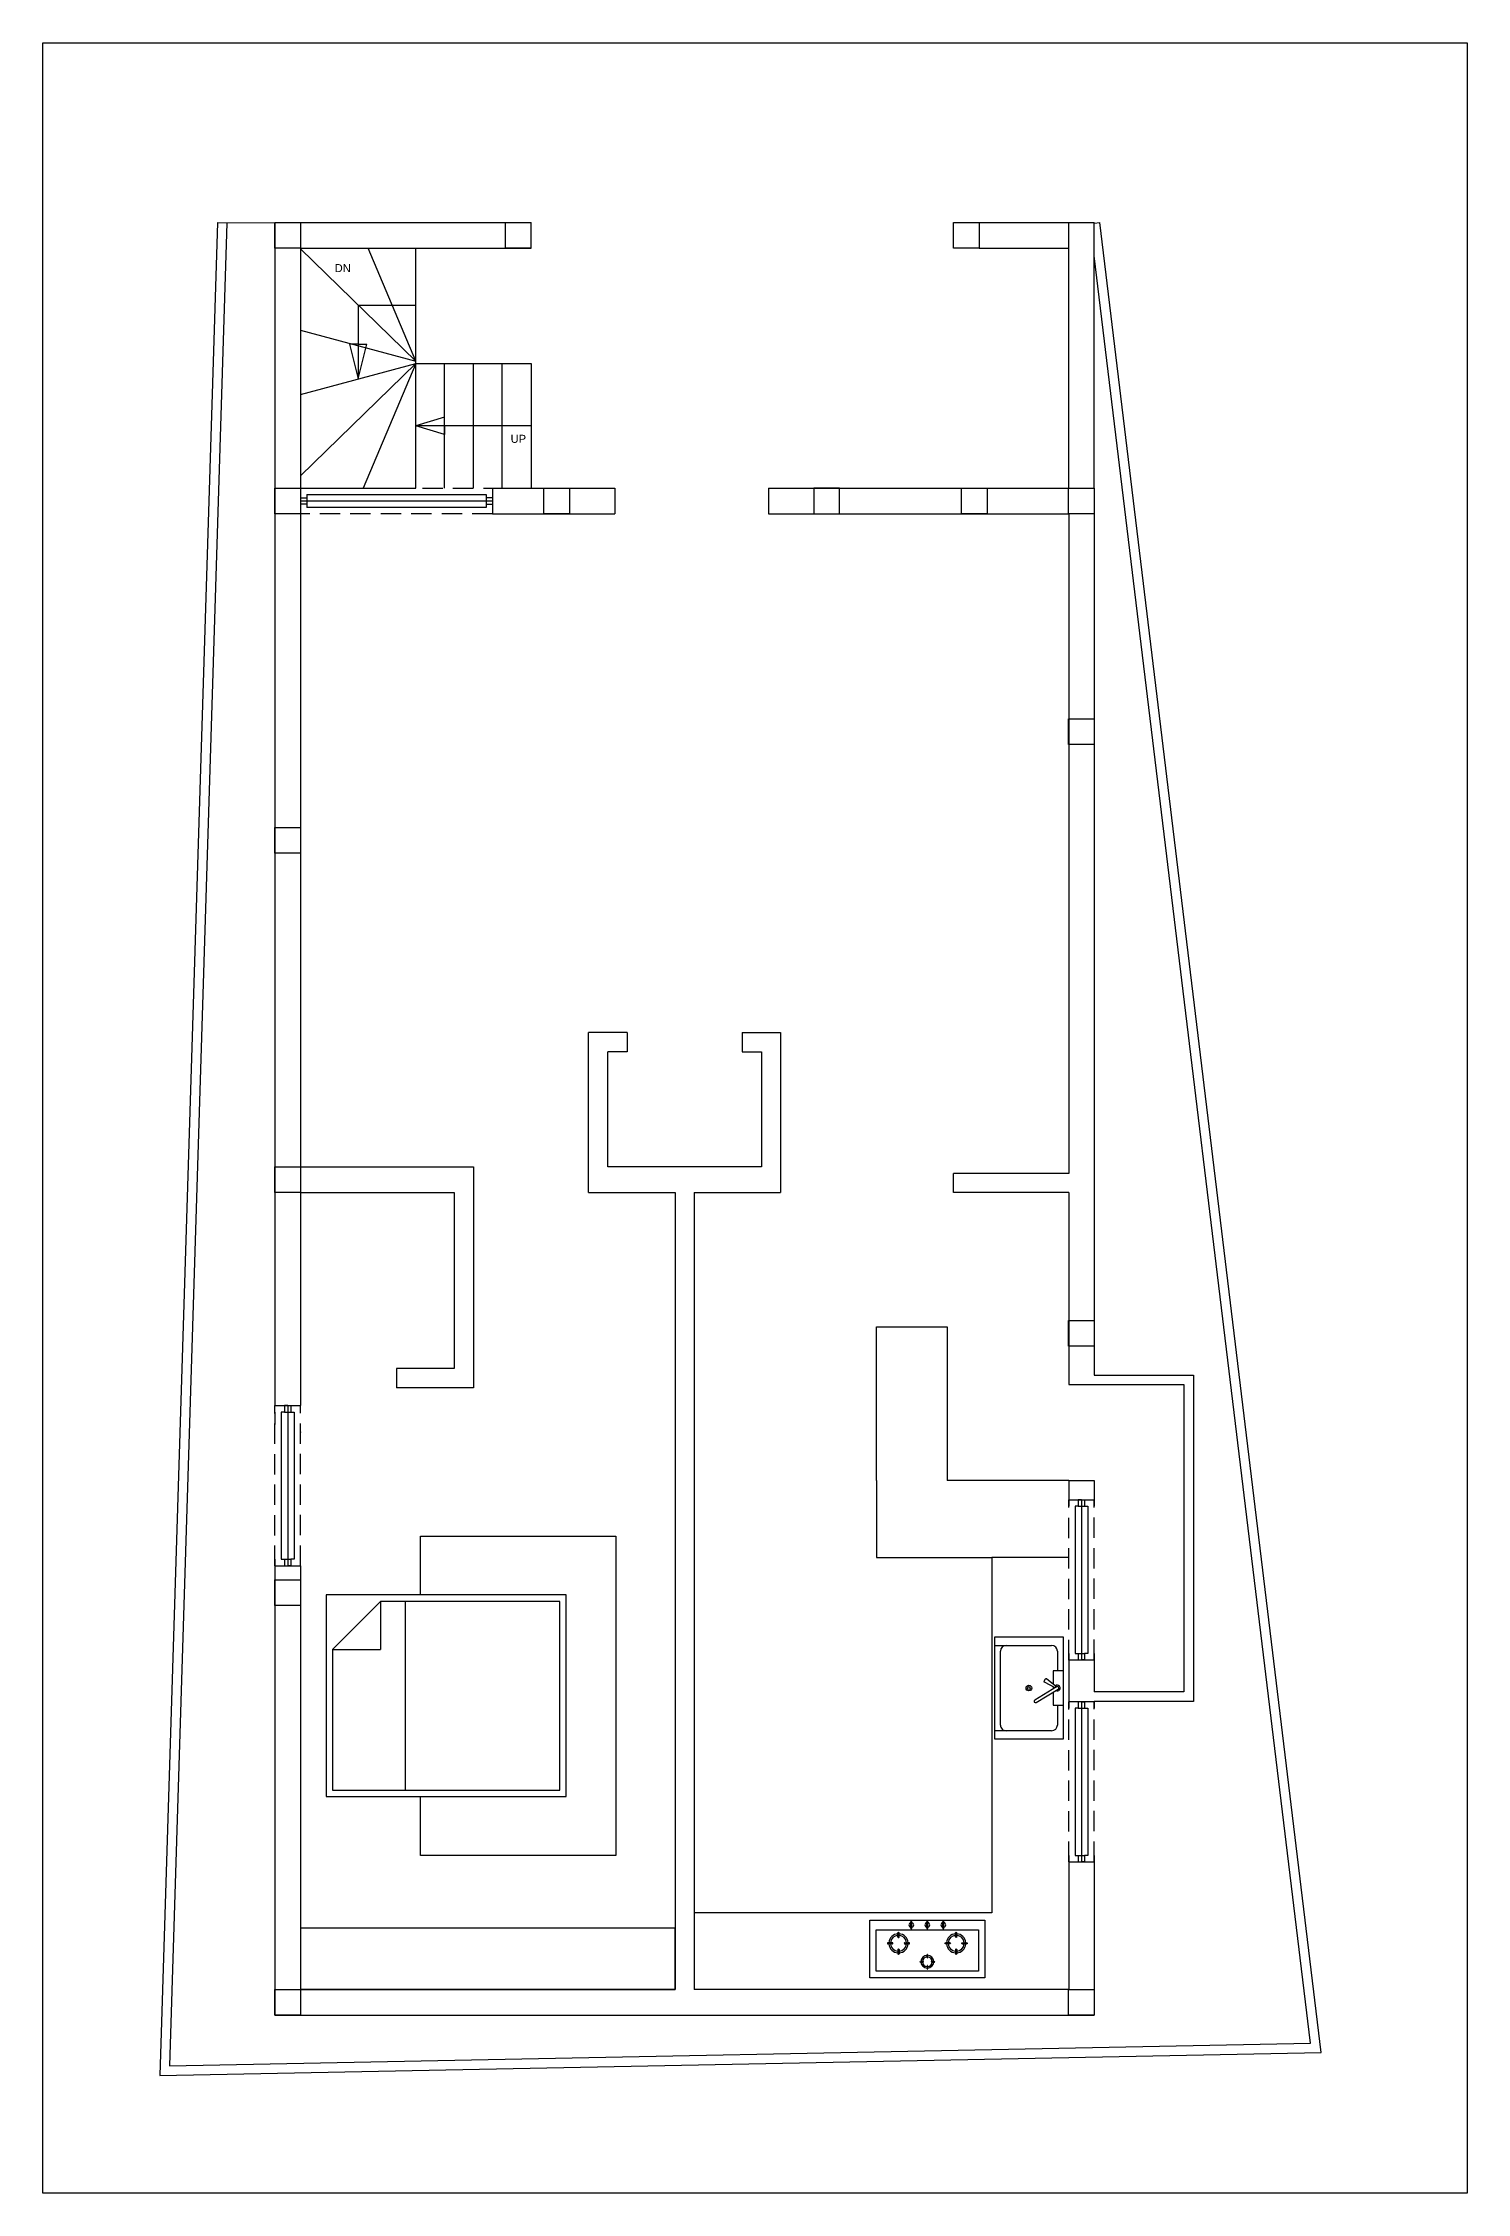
# Model space of a CAD drawing. Header units: inches. Extents: x 1291 to 7472, y 1391 to 3839.
# Drawn here: x 3412 to 3857, y 1391 to 2063 of the extents above; entities that cross this region are included whole.
import ezdxf

# ---------------------------------------------------------------- set-up
doc = ezdxf.new("R2010")
doc.units = ezdxf.units.IN
doc.linetypes.add('HIDDEN', pattern=[9.525, 6.35, -3.175])
for name, color, linetype in [('bed room', 20, 'Continuous'), ('compund', 82, 'Continuous'), ('kitchen', 142, 'Continuous'), ('pillar', 82, 'Continuous'), ('stair', 130, 'Continuous'), ('text and dim', 200, 'Continuous'), ('wall', 7, 'Continuous'), ('window', 150, 'Continuous')]:
    doc.layers.add(name, color=color, linetype=linetype)
doc.styles.get("Standard").update_dxf_attribs({"font": 'arial.ttf'})

# ---------------------------------------------------------------- blocks, each defined once
blk = doc.blocks.new('8in pillar')
at = {"layer": 'pillar'}
blk.add_lwpolyline([(3916.78, 1584.21), (3924.78, 1584.21), (3924.78, 1576.21), (3916.78, 1576.21)], close=True, dxfattribs=at)
blk = doc.blocks.new('5ft window')
at = {"layer": 'window', "linetype": 'Continuous'}
for p, q in [((3344.9, 1862.66), (3344.9, 1918.66)), ((3344.9, 1918.66), (3348.9, 1918.66)), ((3345.9, 1920.66), (3345.9, 1918.66)), ((3345.9, 1920.66), (3347.9, 1920.66)), ((3346.9, 1920.66), (3346.9, 1860.66)), ((3347.9, 1918.66), (3347.9, 1920.66)), ((3348.9, 1918.66), (3348.9, 1862.66)), ((3344.9, 1862.66), (3348.9, 1862.66)), ((3345.9, 1860.66), (3345.9, 1862.66)), ((3345.9, 1860.66), (3347.9, 1860.66)), ((3347.9, 1862.66), (3347.9, 1860.66))]:
    blk.add_line(p, q, dxfattribs=at)
blk = doc.blocks.new('4ft window')
at = {"layer": 'window'}
for p, q in [((4007, 1652.58), (4006, 1652.58)), ((4006, 1652.58), (4006, 1650.58)), ((4007, 1652.58), (4007, 1602.58)), ((4007, 1652.58), (4008, 1652.58)), ((4008, 1652.58), (4008, 1650.58)), ((4006, 1650.58), (4005, 1650.58)), ((4005, 1650.58), (4005, 1604.58)), ((4006, 1650.58), (4008, 1650.58)), ((4008, 1650.58), (4009, 1650.58)), ((4009, 1650.58), (4009, 1604.58)), ((4005, 1604.58), (4006, 1604.58)), ((4006, 1604.58), (4006, 1602.58)), ((4006, 1604.58), (4008, 1604.58)), ((4006, 1602.58), (4007, 1602.58)), ((4008, 1602.58), (4007, 1602.58)), ((4009, 1604.58), (4008, 1604.58)), ((4008, 1604.58), (4008, 1602.58))]:
    blk.add_line(p, q, dxfattribs=at)
blk = doc.blocks.new('*U6')
for p, q in [((-0.1, -0.45), (-0.1, 0.44)), ((0.1, -0.45), (0.1, 0.44))]:
    blk.add_line(p, q)
for centre, start, end in [((0, 0.45), 358.69268, 181.30732), ((0, -0.45), 177.79461, 2.20539)]:
    blk.add_arc(centre, 0.1, start, end)
blk = doc.blocks.new('*U7')
at = {"color": 0, "linetype": 'ByBlock', "lineweight": -2, "transparency": 16777216}
for p, rotation in [((1859.5, 2468.82), 90), ((1861.25, 2467.07), 180), ((1862.99, 2468.82), 270)]:
    blk.add_blockref('*U6', p, dxfattribs=dict(at, rotation=rotation))
blk.add_blockref('*U6', (1861.25, 2470.56), dxfattribs=at)
blk = doc.blocks.new('*U8')
for p, q in [((-0.2, -0.64), (-0.2, 0.64)), ((0.2, -0.64), (0.2, 0.64))]:
    blk.add_line(p, q)
for centre, start, end in [((0, 0.64), 0, 180), ((0, -0.64), 180, 0)]:
    blk.add_arc(centre, 0.2, start, end)
blk = doc.blocks.new('*U9')
at = {"color": 0, "linetype": 'ByBlock', "lineweight": -2, "transparency": 16777216}
blk.add_blockref('*U8', (1870.25, 2464.93), dxfattribs=at)
for p, rotation in [((1867.63, 2462.32), 90.00000000000006), ((1870.25, 2459.7), 180), ((1872.87, 2462.32), 270.0000000000001)]:
    blk.add_blockref('*U8', p, dxfattribs=dict(at, rotation=rotation))
blk = doc.blocks.new('*U10')
for p, q in [((-0.2, -0.64), (-0.2, 0.64)), ((0.2, -0.64), (0.2, 0.64))]:
    blk.add_line(p, q)
for centre, start, end in [((0, 0.64), 0, 180), ((0, -0.64), 180, 0)]:
    blk.add_arc(centre, 0.2, start, end)
blk = doc.blocks.new('*U11')
at = {"color": 0, "linetype": 'ByBlock', "lineweight": -2, "transparency": 16777216}
blk.add_blockref('*U10', (1870.25, 2464.93), dxfattribs=at)
for p, rotation in [((1867.63, 2462.32), 90.00000000000006), ((1870.25, 2459.7), 180), ((1872.87, 2462.32), 270.0000000000001)]:
    blk.add_blockref('*U10', p, dxfattribs=dict(at, rotation=rotation))
blk = doc.blocks.new('3BURNER STOVE')
for p, q in [((1843.25, 2473.82), (1879.25, 2473.82)), ((1845.25, 2471.82), (1877.25, 2471.82)), ((1845.25, 2458.82), (1845.25, 2471.82)), ((1877.25, 2471.82), (1877.25, 2458.82)), ((1879.25, 2473.82), (1879.25, 2455.82)), ((1877.25, 2458.82), (1845.25, 2458.82)), ((1856.05, 2458.29), (1856.05, 2456.35)), ((1856.45, 2458.29), (1856.45, 2456.35)), ((1861.05, 2458.29), (1861.05, 2456.35)), ((1861.45, 2458.29), (1861.45, 2456.35)), ((1866.05, 2458.33), (1866.05, 2456.38)), ((1866.45, 2458.33), (1866.45, 2456.38)), ((1879.25, 2455.82), (1843.25, 2455.82))]:
    blk.add_line(p, q)
for centre, radius, start, end in [((1852.25, 2463.07), 3, 93.82255, 176.17745), ((1852.25, 2463.07), 2.5, 94.58857, 175.41143), ((1852.25, 2463.07), 3, 3.82255, 86.17745), ((1852.25, 2463.07), 2.5, 4.58857, 85.41143), ((1861.25, 2468.82), 2, 92.86598, 177.13402), ((1861.25, 2468.82), 2, 182.86598, 267.13402), ((1861.25, 2468.82), 1.5, 93.82255, 176.17745), ((1861.25, 2468.82), 1.5, 183.82255, 266.17745), ((1861.25, 2468.82), 2, 2.86598, 87.13402), ((1861.25, 2468.82), 1.5, 3.82255, 86.17745), ((1861.25, 2468.82), 2, 272.86598, 357.13402), ((1861.25, 2468.82), 1.5, 273.82255, 356.17745), ((1870.25, 2463.07), 3, 93.82255, 176.17745), ((1870.25, 2463.07), 2.5, 94.58857, 175.41143), ((1870.25, 2463.07), 3, 3.82255, 86.17745), ((1870.25, 2463.07), 2.5, 4.58857, 85.41143), ((1852.25, 2463.07), 3, 183.82255, 266.17745), ((1852.25, 2463.07), 2.5, 184.58857, 265.41143), ((1852.25, 2463.07), 3, 273.82255, 356.17745), ((1852.25, 2463.07), 2.5, 274.58857, 355.41143), ((1856.25, 2458.29), 0.2, 0, 180), ((1861.25, 2458.29), 0.2, 0, 180), ((1866.25, 2458.33), 0.2, 0, 180), ((1870.25, 2463.07), 3, 183.82255, 266.17745), ((1870.25, 2463.07), 2.5, 184.58857, 265.41143), ((1870.25, 2463.07), 3, 273.82255, 356.17745), ((1870.25, 2463.07), 2.5, 274.58857, 355.41143), ((1856.25, 2457.32), 0.75, 105.46601, 254.53399), ((1856.25, 2456.34), 0.2, 180, 0), ((1856.25, 2457.32), 0.75, 285.46601, 74.53399), ((1861.25, 2457.32), 0.75, 105.46601, 254.53399), ((1861.25, 2456.34), 0.2, 180, 0), ((1861.25, 2457.32), 0.75, 285.46601, 74.53399), ((1866.25, 2457.35), 0.75, 105.46601, 254.53399), ((1866.25, 2456.38), 0.2, 180, 0), ((1866.25, 2457.35), 0.75, 285.46601, 74.53399)]:
    blk.add_arc(centre, radius, start, end)
at = {"xscale": -1}
blk.add_blockref('*U11', (3722.5, 0.75), dxfattribs=at)
for name, p in [('*U7', (0, 0)), ('*U9', (0, 0.75))]:
    blk.add_blockref(name, p)
blk = doc.blocks.new('3bunerstove')
blk.add_line((1843.25, 2455.82), (1843.25, 2473.82))
blk.add_blockref('3BURNER STOVE', (0, 0))
blk = doc.blocks.new('sink')
for p, q in [((1761.7, 2463.91), (1797.7, 2463.91)), ((1761.7, 2439.91), (1761.7, 2463.91)), ((1764.7, 2439.91), (1764.7, 2459.91)), ((1766.7, 2461.91), (1773.7, 2461.91)), ((1773.7, 2463.91), (1773.7, 2460.41)), ((1773.7, 2460.41), (1778.19, 2460.41)), ((1779.22, 2460.41), (1780.03, 2460.41)), ((1779.27, 2461.65), (1783.94, 2453.95)), ((1784.79, 2454.47), (1780.13, 2462.17)), ((1781.19, 2460.41), (1785.7, 2460.41)), ((1785.7, 2460.41), (1785.7, 2463.91)), ((1785.7, 2461.91), (1792.7, 2461.91)), ((1794.7, 2459.91), (1794.7, 2439.91)), ((1797.7, 2463.91), (1797.7, 2439.91)), ((1792.7, 2441.91), (1766.7, 2441.91)), ((1797.7, 2439.91), (1761.7, 2439.91))]:
    blk.add_line(p, q)
blk.add_lwpolyline([(1779.59, 2461.13), (1777.66, 2457.35, -0.431059), (1777.31, 2457.25), (1776.45, 2457.75, -0.457156), (1776.38, 2458.13), (1779.24, 2461.72)], format="xyb")
for radius in [1, 0.5]:
    blk.add_circle((1779.7, 2451.91), radius)
for centre, radius, start, end in [((1766.7, 2459.91), 2, 90, 180), ((1779.7, 2461.91), 1, 331.19481, 217.15195), ((1779.7, 2461.91), 0.5, 31.19481, 211.19481), ((1779.7, 2461.91), 1, 257.49086, 271.19481), ((1792.7, 2459.91), 2, 0, 90), ((1784.36, 2454.21), 0.5, 211.19481, 31.19481), ((1766.7, 2443.91), 2, 180, 270), ((1792.7, 2443.91), 2, 270, 0)]:
    blk.add_arc(centre, radius, start, end)
blk = doc.blocks.new('bed')
at = {"layer": 'bed room', "linetype": 'Continuous'}
for p, q in [((3509.09, 1575.76), (3509.09, 1560.76)), ((3516.82, 1575.76), (3516.82, 1516.76)), ((3494.09, 1560.76), (3509.09, 1560.76))]:
    blk.add_line(p, q, dxfattribs=at)
blk.add_lwpolyline([(3521.55, 1577.76), (3521.55, 1596.13), (3582.66, 1596.13), (3582.66, 1496.39), (3521.55, 1496.39), (3521.55, 1514.76)], dxfattribs=at)
for points in [[(3492.09, 1514.76), (3567.09, 1514.76), (3567.09, 1577.76), (3492.09, 1577.76)], [(3494.09, 1516.76), (3565.09, 1516.76), (3565.09, 1575.76), (3509.09, 1575.76), (3494.09, 1560.76)]]:
    blk.add_lwpolyline(points, close=True, dxfattribs=at)

msp = doc.modelspace()

# ---------------------------------------------------------------- linework, layer by layer
at = {"layer": 'bed room', "linetype": 'Continuous'}
msp.add_lwpolyline([(3492.09, 1454.76), (3609.09, 1454.76), (3609.09, 1473.96), (3492.09, 1473.96)], close=True, dxfattribs=at)
at = {"layer": 'compund'}
for p, q in [((3466.09, 2006.71), (3448.08, 1427.9)), ((3469.08, 2006.62), (3451.18, 1430.96)), ((3811.01, 1435.08), (3741.85, 2006.71)), ((3807.63, 1438.02), (3740.09, 1996.35)), ((3451.18, 1430.96), (3807.63, 1438.02)), ((3448.08, 1427.9), (3811.01, 1435.08))]:
    msp.add_line(p, q, dxfattribs=at)
at = {"layer": 'compund', "linetype": 'Continuous'}
for p, q in [((3466.09, 2006.71), (3469.08, 2006.62)), ((3469.08, 2006.62), (3484.09, 2006.71)), ((3740.09, 2006.49), (3741.85, 2006.71))]:
    msp.add_line(p, q, dxfattribs=at)
at = {"layer": 'kitchen', "linetype": 'Continuous'}
for p, q in [((3672.09, 1613.71), (3672.09, 1661.71)), ((3672.09, 1661.71), (3694.09, 1661.71)), ((3694.09, 1661.71), (3694.09, 1613.71)), ((3672.09, 1613.71), (3672.09, 1589.71)), ((3732.09, 1613.71), (3694.09, 1613.71)), ((3672.09, 1589.71), (3708.09, 1589.71)), ((3708.09, 1589.71), (3708.09, 1478.76)), ((3732.09, 1589.71), (3708.09, 1589.71))]:
    msp.add_line(p, q, dxfattribs=at)
at = {"layer": 'kitchen'}
msp.add_line((3708.09, 1478.76), (3615.09, 1478.76), dxfattribs=at)
at = {"layer": 'stair'}
for p, q in [((3492.09, 1998.53), (3528.09, 1963.38)), ((3528.09, 1963.38), (3513.18, 1998.74)), ((3528.09, 1962.71), (3528.09, 1998.71)), ((3492.09, 1973.08), (3528.09, 1963.38)), ((3492.09, 1953), (3528.09, 1962.71)), ((3492.09, 1927.55), (3528.09, 1962.71)), ((3528.09, 1962.71), (3511.65, 1923.71)), ((3528.09, 1962.71), (3564.09, 1962.71)), ((3528.09, 1923.71), (3528.09, 1962.71)), ((3537.09, 1923.71), (3537.09, 1962.71)), ((3546.09, 1923.71), (3546.09, 1962.71)), ((3555.09, 1923.71), (3555.09, 1962.71)), ((3564.09, 1962.71), (3564.09, 1923.71)), ((3492.09, 1923.71), (3528.09, 1923.71))]:
    msp.add_line(p, q, dxfattribs=at)
at = {"layer": 'text and dim', "linetype": 'Continuous'}
for p, q in [((3510.09, 1980.95), (3510.09, 1957.85)), ((3510.09, 1980.95), (3528.09, 1980.95)), ((3510.09, 1968.71), (3507.35, 1968.71)), ((3507.35, 1968.71), (3510.09, 1957.85)), ((3510.09, 1968.71), (3512.82, 1968.71)), ((3510.09, 1957.85), (3512.82, 1968.71)), ((3537.09, 1945.95), (3528.09, 1943.21)), ((3564.09, 1943.21), (3528.09, 1943.21)), ((3537.09, 1940.47), (3528.09, 1943.21)), ((3537.09, 1943.21), (3537.09, 1945.95)), ((3537.09, 1943.21), (3537.09, 1940.47))]:
    msp.add_line(p, q, dxfattribs=at)
at = {"layer": 'wall'}
for p, q in [((3484.09, 2006.71), (3564.09, 2006.71)), ((3484.09, 2006.71), (3484.09, 1637.14)), ((3492.09, 1998.71), (3492.09, 1923.71)), ((3492.09, 1998.71), (3564.09, 1998.71)), ((3552.09, 1923.71), (3590.29, 1923.71)), ((3576.09, 1923.71), (3576.09, 1915.71)), ((3492.09, 1915.71), (3492.09, 1637.18)), ((3522.09, 1648.71), (3522.09, 1642.71)), ((3484.09, 1635.14), (3484.09, 1631.21)), ((3492.09, 1628.98), (3492.09, 1628.71)), ((3484.09, 1589.14), (3484.09, 1446.76)), ((3492.09, 1587.14), (3492.09, 1454.76)), ((3609.09, 1454.76), (3492.09, 1454.76)), ((3732.09, 1454.76), (3615.09, 1454.76)), ((3484.09, 1446.76), (3740.09, 1446.76))]:
    msp.add_line(p, q, dxfattribs=at)
at = {"layer": 'wall', "linetype": 'Continuous'}
for p, q in [((3696.09, 2006.71), (3740.09, 2006.71)), ((3732.09, 1923.71), (3732.09, 2006.71)), ((3740.09, 1923.71), (3740.09, 2006.71)), ((3704.09, 1998.71), (3732.09, 1998.71)), ((3552.09, 1923.71), (3552.09, 1915.71)), ((3590.29, 1923.71), (3590.29, 1915.71)), ((3638.29, 1923.71), (3701.09, 1923.71)), ((3638.29, 1923.71), (3638.29, 1915.71)), ((3704.09, 1923.71), (3740.09, 1923.71)), ((3740.09, 1923.71), (3740.09, 1646.71)), ((3552.09, 1915.71), (3590.29, 1915.71)), ((3638.29, 1915.71), (3732.09, 1915.71)), ((3732.09, 1915.71), (3732.09, 1709.71)), ((3594.09, 1753.71), (3582.09, 1753.71)), ((3594.09, 1753.71), (3594.09, 1747.71)), ((3630.09, 1753.71), (3630.09, 1747.71)), ((3630.09, 1753.71), (3642.09, 1753.71)), ((3594.09, 1747.71), (3588.09, 1747.71)), ((3630.09, 1747.71), (3636.09, 1747.71)), ((3492.09, 1711.71), (3546.09, 1711.71)), ((3546.09, 1711.71), (3546.09, 1642.71)), ((3696.09, 1703.71), (3696.09, 1709.71)), ((3732.09, 1709.71), (3696.09, 1709.71)), ((3492.09, 1703.71), (3540.09, 1703.71)), ((3540.09, 1703.71), (3540.09, 1648.71)), ((3582.09, 1703.71), (3609.09, 1703.71)), ((3609.09, 1703.71), (3609.09, 1454.76)), ((3615.09, 1703.71), (3615.09, 1454.76)), ((3615.09, 1703.71), (3642.09, 1703.71)), ((3732.09, 1703.71), (3696.09, 1703.71)), ((3732.09, 1703.71), (3732.09, 1643.71)), ((3540.09, 1648.71), (3522.09, 1648.71)), ((3740.09, 1646.71), (3771.09, 1646.71)), ((3771.09, 1646.71), (3771.09, 1544.71)), ((3546.09, 1642.71), (3522.09, 1642.71)), ((3732.09, 1643.71), (3768.09, 1643.71)), ((3768.09, 1643.71), (3768.09, 1547.71)), ((3484.09, 1637.18), (3492.09, 1637.18)), ((3732.09, 1613.71), (3740.09, 1613.71)), ((3732.09, 1613.71), (3732.09, 1605.71)), ((3740.09, 1613.71), (3740.09, 1605.71)), ((3732.09, 1607.71), (3740.09, 1607.71)), ((3484.09, 1587.1), (3492.09, 1587.1)), ((3732.09, 1559.71), (3732.09, 1542.67)), ((3740.09, 1559.71), (3740.09, 1547.71)), ((3732.09, 1557.71), (3740.09, 1557.71)), ((3732.09, 1544.71), (3740.09, 1544.71)), ((3768.09, 1547.71), (3740.09, 1547.71)), ((3740.09, 1544.71), (3740.09, 1542.67)), ((3771.09, 1544.71), (3740.09, 1544.71)), ((3732.09, 1496.67), (3732.09, 1454.76)), ((3732.09, 1494.62), (3740.09, 1494.62)), ((3740.09, 1496.67), (3740.09, 1446.76))]:
    msp.add_line(p, q, dxfattribs=at)
at = {"layer": 'wall', "linetype": 'HIDDEN'}
for p, q in [((3492.09, 1923.71), (3552.09, 1923.71)), ((3552.09, 1915.71), (3492.09, 1915.71)), ((3484.09, 1587.1), (3484.09, 1637.14)), ((3492.09, 1587.14), (3492.09, 1637.18)), ((3732.09, 1557.67), (3732.09, 1607.71)), ((3740.09, 1557.71), (3740.09, 1607.75)), ((3740.09, 1494.67), (3740.09, 1544.71)), ((3732.09, 1494.62), (3732.09, 1544.67))]:
    msp.add_line(p, q, dxfattribs=at)
at = {"layer": 'wall', "linetype": 'Continuous'}
msp.add_lwpolyline([(3411.61, 2062.8), (3856.54, 2062.8), (3856.54, 1391.19), (3411.61, 1391.19)], close=True, dxfattribs=at)
for points in [[(3582.09, 1703.71), (3582.09, 1753.71)], [(3642.09, 1753.71), (3642.09, 1703.71)], [(3636.09, 1747.71), (3636.09, 1711.71), (3588.09, 1711.71), (3588.09, 1747.71)]]:
    msp.add_lwpolyline(points, dxfattribs=at)

# ---------------------------------------------------------------- block references
at = {"layer": 'kitchen', "linetype": 'Continuous'}
msp.add_blockref('bed', (7.98, 0.24), dxfattribs=at)
at = {"layer": 'kitchen', "linetype": 'Continuous', "xscale": 0.8885344426439992, "yscale": 0.8885344426439992, "zscale": 0.8885344426439992, "rotation": 270}
msp.add_blockref('sink', (1541.05, 3130.26), dxfattribs=at)
at = {"layer": 'kitchen', "linetype": 'Continuous', "rotation": 180}
msp.add_blockref('3bunerstove', (5549.17, 3932.26), dxfattribs=at)
at = {"layer": 'pillar'}
for p in [(-432.7, 422.5), (-360.7, 422.5), (-220.7, 422.5), (-432.7, 339.5), (-348.7, 339.5), (-218.2, 339.5), (-184.7, 339.5), (-184.7, 267.5), (-432.7, 233.5), (-432.7, 127.5), (-184.7, 79.5), (-432.7, -1.45), (-432.7, -129.45), (-184.7, -129.45)]:
    msp.add_blockref('8in pillar', p, dxfattribs=at)
at = {"layer": 'pillar', "xscale": -1, "rotation": 3.437250484239485e-12}
msp.add_blockref('8in pillar', (7577.29, 339.5), dxfattribs=at)
at = {"layer": 'window', "linetype": 'Continuous', "rotation": 270}
msp.add_blockref('5ft window', (1631.42, 5266.61), dxfattribs=at)
at = {"layer": 'window'}
for p in [(-518.92, -15.44), (-270.92, -44.87), (-270.92, -107.92)]:
    msp.add_blockref('4ft window', p, dxfattribs=at)

# ---------------------------------------------------------------- texts
at = {"layer": 'text and dim', "linetype": 'Continuous', "char_height": 2.5, "attachment_point": 7}
for s, insert in [('DN', (3502.74, 1991.24)), ('UP', (3557.72, 1937.87))]:
    msp.add_mtext_dynamic_manual_height_columns(s, width=4.7261, gutter_width=12.5, heights=[0], dxfattribs=dict(at, insert=insert))

doc.saveas('drawing.dxf')
